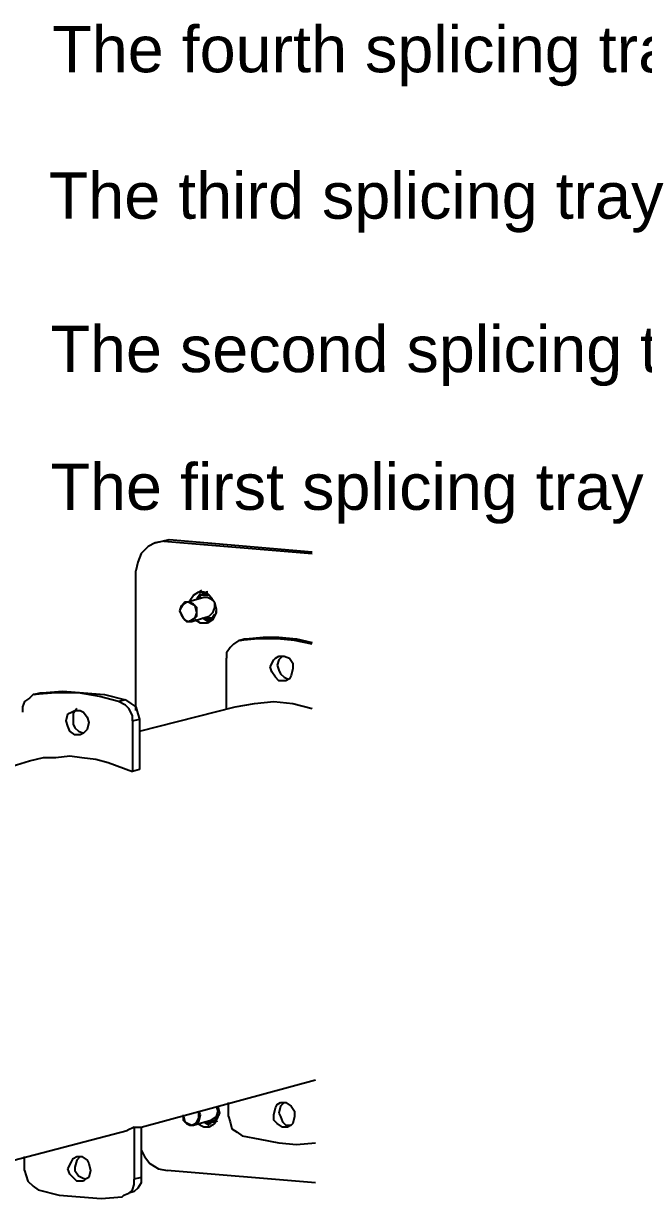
# Model space of a CAD drawing. Header units: metres. Extents: x 13679654 to 13688052, y 67972 to 70803.
# Drawn here: x 13684624.9 to 13684659.3, y 70584.8 to 70650 of the extents above; entities that cross this region are included whole.
import ezdxf

# ---------------------------------------------------------------- set-up
doc = ezdxf.new("R2010")
doc.units = ezdxf.units.M
doc.header["$MEASUREMENT"] = 0
doc.layers.add('FDT STRUCTURE', color=7, linetype='Continuous')
doc.styles.get("Standard").update_dxf_attribs({"font": 'arial.ttf'})

msp = doc.modelspace()

# ---------------------------------------------------------------- linework, layer by layer
at = {"layer": 'FDT STRUCTURE'}
for points in [[(13684632.232, 70621.173), (13684631.845, 70620.979), (13684631.458, 70620.592), (13684631.264, 70620.108), (13684631.168, 70619.624)], [(13684632.232, 70621.173), (13684632.619, 70621.269)], [(13684632.716, 70621.269), (13684632.232, 70621.173)], [(13684632.619, 70621.269), (13684633.006, 70621.366)], [(13684632.716, 70621.269), (13684633.006, 70621.366)], [(13684632.716, 70621.269), (13684640.94, 70620.592)], [(13684633.006, 70621.366), (13684640.94, 70620.689)], [(13684631.168, 70611.884), (13684631.168, 70619.624)], [(13684634.811, 70618.554), (13684634.698, 70618.471)], [(13684633.974, 70617.883), (13684633.683, 70617.689), (13684633.587, 70617.399)], [(13684634.554, 70617.302), (13684634.457, 70617.689), (13684634.264, 70617.786), (13684634.07, 70617.883), (13684633.877, 70617.883), (13684633.78, 70617.786), (13684633.683, 70617.593), (13684633.587, 70617.399)], [(13684633.974, 70617.883), (13684634.941, 70618.173)], [(13684634.554, 70617.302), (13684634.554, 70617.593), (13684634.361, 70617.786), (13684634.167, 70617.883), (13684633.974, 70617.883)], [(13684634.167, 70617.98), (13684634.361, 70618.27), (13684634.651, 70618.463)], [(13684634.941, 70618.367), (13684634.748, 70618.27), (13684634.554, 70618.076)], [(13684634.748, 70618.367), (13684634.554, 70618.076)], [(13684634.651, 70618.463), (13684634.941, 70618.463)], [(13684635.425, 70618.076), (13684635.231, 70618.27), (13684635.038, 70618.27), (13684634.748, 70618.27), (13684634.651, 70618.076)], [(13684634.941, 70618.463), (13684635.135, 70618.367), (13684635.328, 70618.173)], [(13684635.038, 70618.367), (13684634.941, 70618.367)], [(13684635.231, 70618.27), (13684635.038, 70618.367), (13684634.941, 70618.367)], [(13684634.941, 70618.173), (13684635.135, 70618.173), (13684635.328, 70618.076), (13684635.522, 70617.883), (13684635.522, 70617.593)], [(13684635.157, 70618.463), (13684635.048, 70618.446)], [(13684635.328, 70618.173), (13684635.522, 70617.883), (13684635.618, 70617.496)], [(13684633.587, 70617.399), (13684633.683, 70617.206), (13684633.78, 70617.012), (13684633.974, 70616.819), (13684634.264, 70616.819)], [(13684633.587, 70617.399), (13684633.78, 70617.012), (13684633.877, 70616.915), (13684634.07, 70616.819), (13684634.264, 70616.915), (13684634.457, 70617.012), (13684634.554, 70617.109), (13684634.554, 70617.302)], [(13684634.264, 70616.819), (13684634.457, 70617.012), (13684634.554, 70617.302)], [(13684635.135, 70617.012), (13684635.425, 70617.012), (13684635.618, 70617.302)], [(13684635.618, 70617.302), (13684635.425, 70616.915), (13684635.135, 70616.722)], [(13684635.522, 70617.593), (13684635.425, 70617.302), (13684635.231, 70617.109)], [(13684635.618, 70617.496), (13684635.618, 70617.302)], [(13684635.618, 70617.302), (13684635.618, 70617.399)], [(13684634.264, 70616.819), (13684635.231, 70617.109)], [(13684635.135, 70616.722), (13684634.748, 70616.722), (13684634.457, 70616.915)], [(13684634.844, 70617.012), (13684635.038, 70616.915), (13684635.231, 70616.915)], [(13684634.844, 70617.012), (13684635.135, 70616.819)], [(13684634.941, 70617.012), (13684635.135, 70617.012)], [(13684635.106, 70616.84), (13684635.261, 70616.819)], [(13684635.231, 70616.915), (13684635.425, 70617.012), (13684635.522, 70617.206)], [(13684635.425, 70617.012), (13684635.231, 70616.915)], [(13684635.415, 70617.03), (13684635.509, 70617.064)], [(13684637.263, 70615.851), (13684638.231, 70615.948), (13684639.102, 70615.948), (13684640.069, 70615.851), (13684640.94, 70615.658)], [(13684636.876, 70615.754), (13684636.586, 70615.561), (13684636.392, 70615.367), (13684636.199, 70615.077), (13684636.199, 70614.787)], [(13684636.876, 70615.754), (13684637.166, 70615.851)], [(13684636.973, 70615.754), (13684636.876, 70615.754)], [(13684636.973, 70615.754), (13684637.263, 70615.851)], [(13684640.94, 70615.561), (13684639.972, 70615.754), (13684639.005, 70615.851), (13684637.94, 70615.851), (13684636.973, 70615.754)], [(13684637.166, 70615.851), (13684637.263, 70615.851)], [(13684636.199, 70611.981), (13684636.199, 70614.787)], [(13684638.618, 70614.303), (13684638.811, 70614.69), (13684638.908, 70614.787), (13684639.102, 70614.883)], [(13684639.295, 70614.883), (13684639.102, 70614.69), (13684639.005, 70614.4)], [(13684639.102, 70614.883), (13684639.392, 70614.883), (13684639.682, 70614.787), (13684639.876, 70614.496), (13684639.876, 70614.206)], [(13684639.489, 70613.529), (13684639.102, 70613.529), (13684638.908, 70613.722), (13684638.715, 70614.013), (13684638.618, 70614.303)], [(13684639.005, 70614.4), (13684639.102, 70614.109), (13684639.198, 70613.916), (13684639.392, 70613.722), (13684639.585, 70613.626)], [(13684639.876, 70614.206), (13684639.779, 70613.819), (13684639.682, 70613.626), (13684639.489, 70613.529)], [(13684625.459, 70612.755), (13684625.266, 70612.561), (13684624.975, 70612.368), (13684624.879, 70612.078), (13684624.879, 70611.787)], [(13684625.459, 70612.755), (13684625.846, 70612.852)], [(13684625.556, 70612.755), (13684625.459, 70612.755)], [(13684625.556, 70612.755), (13684625.943, 70612.852)], [(13684630.2, 70612.368), (13684629.136, 70612.658), (13684627.975, 70612.852), (13684626.717, 70612.852), (13684625.556, 70612.755)], [(13684625.846, 70612.852), (13684625.943, 70612.852)], [(13684625.943, 70612.852), (13684627.104, 70612.948), (13684628.265, 70612.852), (13684629.426, 70612.755), (13684630.587, 70612.465)], [(13684630.587, 70612.465), (13684630.2, 70612.368)], [(13684630.974, 70611.304), (13684630.974, 70611.594), (13684630.781, 70611.981), (13684630.587, 70612.174), (13684630.2, 70612.368)], [(13684630.587, 70612.465), (13684630.877, 70612.271), (13684631.168, 70612.078), (13684631.264, 70611.691), (13684631.361, 70611.4)], [(13684631.361, 70610.723), (13684636.683, 70612.078)], [(13684636.683, 70612.078), (13684637.747, 70612.271), (13684638.811, 70612.368), (13684639.876, 70612.271), (13684640.94, 70611.981)], [(13684627.297, 70611.304), (13684627.394, 70611.691), (13684627.588, 70611.787), (13684627.781, 70611.884)], [(13684627.878, 70611.981), (13684627.685, 70611.691), (13684627.685, 70611.4)], [(13684627.685, 70611.4), (13684627.685, 70611.11), (13684627.781, 70610.917), (13684627.975, 70610.723), (13684628.265, 70610.626)], [(13684627.781, 70611.884), (13684628.072, 70611.884), (13684628.265, 70611.787), (13684628.459, 70611.497), (13684628.555, 70611.207)], [(13684630.974, 70611.304), (13684631.361, 70611.4)], [(13684631.361, 70611.4), (13684631.361, 70608.594)], [(13684628.072, 70610.53), (13684627.781, 70610.53), (13684627.491, 70610.723), (13684627.394, 70611.013), (13684627.297, 70611.304)], [(13684628.555, 70611.207), (13684628.459, 70610.82), (13684628.265, 70610.626), (13684628.072, 70610.53)], [(13684630.974, 70611.304), (13684630.974, 70608.498)], [(13684624.298, 70608.788), (13684625.266, 70609.078)], [(13684625.266, 70609.078), (13684626.04, 70609.272), (13684626.717, 70609.272), (13684627.491, 70609.368), (13684628.168, 70609.272), (13684628.942, 70609.175), (13684629.62, 70608.981), (13684630.974, 70608.498)], [(13684631.361, 70608.594), (13684630.974, 70608.498)], [(13684631.458, 70588.76), (13684641.133, 70591.372)], [(13684635.618, 70589.921), (13684635.715, 70589.631)], [(13684635.715, 70589.921), (13684635.812, 70589.534)], [(13684636.296, 70589.34), (13684636.296, 70590.114)], [(13684638.811, 70589.437), (13684638.908, 70589.824), (13684639.005, 70590.018), (13684639.198, 70590.114)], [(13684639.392, 70590.114), (13684639.198, 70589.921), (13684639.102, 70589.534)], [(13684639.198, 70590.114), (13684639.489, 70590.114), (13684639.779, 70589.921), (13684639.972, 70589.631), (13684639.972, 70589.34)], [(13684633.78, 70589.437), (13684633.78, 70589.147), (13684633.974, 70588.953), (13684634.167, 70588.857), (13684634.361, 70588.857)], [(13684633.78, 70589.437), (13684633.877, 70589.05), (13684634.07, 70588.953), (13684634.264, 70588.857), (13684634.457, 70588.953), (13684634.554, 70589.05), (13684634.651, 70589.244), (13684634.651, 70589.437)], [(13684634.361, 70588.857), (13684634.651, 70589.05), (13684634.748, 70589.437)], [(13684634.651, 70589.437), (13684634.651, 70589.631)], [(13684634.748, 70589.437), (13684634.651, 70589.631)], [(13684635.231, 70589.05), (13684635.522, 70589.147), (13684635.715, 70589.34)], [(13684635.715, 70589.34), (13684635.522, 70588.953), (13684635.231, 70588.76)], [(13684635.715, 70589.631), (13684635.618, 70589.34), (13684635.328, 70589.147)], [(13684635.425, 70589.05), (13684635.522, 70589.05), (13684635.715, 70589.244)], [(13684635.812, 70589.534), (13684635.715, 70589.34)], [(13684635.715, 70589.34), (13684635.812, 70589.437)], [(13684636.296, 70589.34), (13684636.392, 70589.05), (13684636.489, 70588.663), (13684636.779, 70588.47), (13684637.07, 70588.276)], [(13684639.585, 70588.76), (13684639.295, 70588.76), (13684639.005, 70588.953), (13684638.811, 70589.147), (13684638.811, 70589.437)], [(13684639.102, 70589.534), (13684639.198, 70589.34), (13684639.295, 70589.05), (13684639.489, 70588.857), (13684639.779, 70588.857)], [(13684639.972, 70589.34), (13684639.876, 70588.953), (13684639.779, 70588.857), (13684639.585, 70588.76)], [(13684624.395, 70586.921), (13684630.684, 70588.566)], [(13684631.071, 70588.76), (13684630.684, 70588.566)], [(13684631.071, 70588.76), (13684631.458, 70588.76)], [(13684631.071, 70588.76), (13684631.071, 70585.857)], [(13684631.458, 70588.76), (13684631.458, 70585.954)], [(13684634.361, 70588.857), (13684635.328, 70589.147)], [(13684635.231, 70588.76), (13684634.941, 70588.76), (13684634.554, 70588.953)], [(13684634.941, 70589.05), (13684635.231, 70588.857)], [(13684635.038, 70589.05), (13684635.231, 70588.953), (13684635.425, 70589.05)], [(13684635.038, 70589.05), (13684635.231, 70589.05)], [(13684635.3, 70588.878), (13684635.455, 70588.857)], [(13684635.522, 70589.05), (13684635.425, 70589.05)], [(13684635.608, 70589.067), (13684635.702, 70589.102)], [(13684637.07, 70588.276), (13684638.037, 70588.082), (13684639.102, 70587.889), (13684640.069, 70587.792), (13684641.133, 70587.889)], [(13684631.458, 70587.502), (13684631.651, 70587.115), (13684631.942, 70586.728), (13684632.425, 70586.438), (13684632.909, 70586.341)], [(13684624.975, 70586.341), (13684624.975, 70587.115)], [(13684627.394, 70586.438), (13684627.588, 70586.825), (13684627.685, 70587.018), (13684627.878, 70587.115)], [(13684628.072, 70587.115), (13684627.878, 70586.921), (13684627.781, 70586.534)], [(13684627.878, 70587.115), (13684628.168, 70587.115), (13684628.459, 70586.921), (13684628.555, 70586.728), (13684628.652, 70586.341)], [(13684624.975, 70586.341), (13684625.072, 70586.051), (13684625.169, 70585.76), (13684625.459, 70585.47), (13684625.749, 70585.277)], [(13684628.265, 70585.76), (13684627.878, 70585.76), (13684627.685, 70585.954), (13684627.491, 70586.147), (13684627.394, 70586.438)], [(13684627.781, 70586.534), (13684627.781, 70586.341), (13684627.975, 70586.051), (13684628.168, 70585.954), (13684628.362, 70585.857)], [(13684628.652, 70586.341), (13684628.555, 70585.954), (13684628.362, 70585.857), (13684628.265, 70585.76)], [(13684631.458, 70585.954), (13684631.458, 70585.664), (13684631.264, 70585.373), (13684631.071, 70585.18), (13684630.781, 70585.083)], [(13684631.458, 70585.954), (13684631.071, 70585.857)], [(13684641.133, 70585.664), (13684632.909, 70586.341)], [(13684625.749, 70585.277), (13684626.91, 70584.986), (13684628.072, 70584.89), (13684629.233, 70584.793), (13684630.394, 70584.89)], [(13684630.49, 70584.986), (13684630.781, 70585.083), (13684630.974, 70585.277), (13684631.071, 70585.567), (13684631.071, 70585.857)], [(13684630.394, 70584.89), (13684630.49, 70584.986)], [(13684630.49, 70584.986), (13684630.781, 70585.083)]]:
    msp.add_lwpolyline(points, dxfattribs=at)

# ---------------------------------------------------------------- texts
at = {"layer": 'FDT STRUCTURE', "color": 1, "insert": (13684626.523, 70649.866), "char_height": 2.56981, "attachment_point": 1}
msp.add_mtext('{\\fArial|b0|i0|c0;The fourth splicing tray}', dxfattribs=at)
at = {"layer": 'FDT STRUCTURE', "color": 3, "insert": (13684626.33, 70641.739), "char_height": 2.56981, "attachment_point": 1}
msp.add_mtext('{\\fArial|b0|i0|c0;The third splicing tray}', dxfattribs=at)
at = {"layer": 'FDT STRUCTURE', "color": 4, "insert": (13684626.427, 70633.224), "char_height": 2.56981, "attachment_point": 1}
msp.add_mtext('{\\fArial|b0|i0|c0;The second splicing tray}', dxfattribs=at)
at = {"layer": 'FDT STRUCTURE', "insert": (13684626.427, 70625.581), "char_height": 2.56981, "attachment_point": 1}
msp.add_mtext('{\\fArial|b0|i0|c0;The first splicing tray}', dxfattribs=at)

doc.saveas('drawing.dxf')
